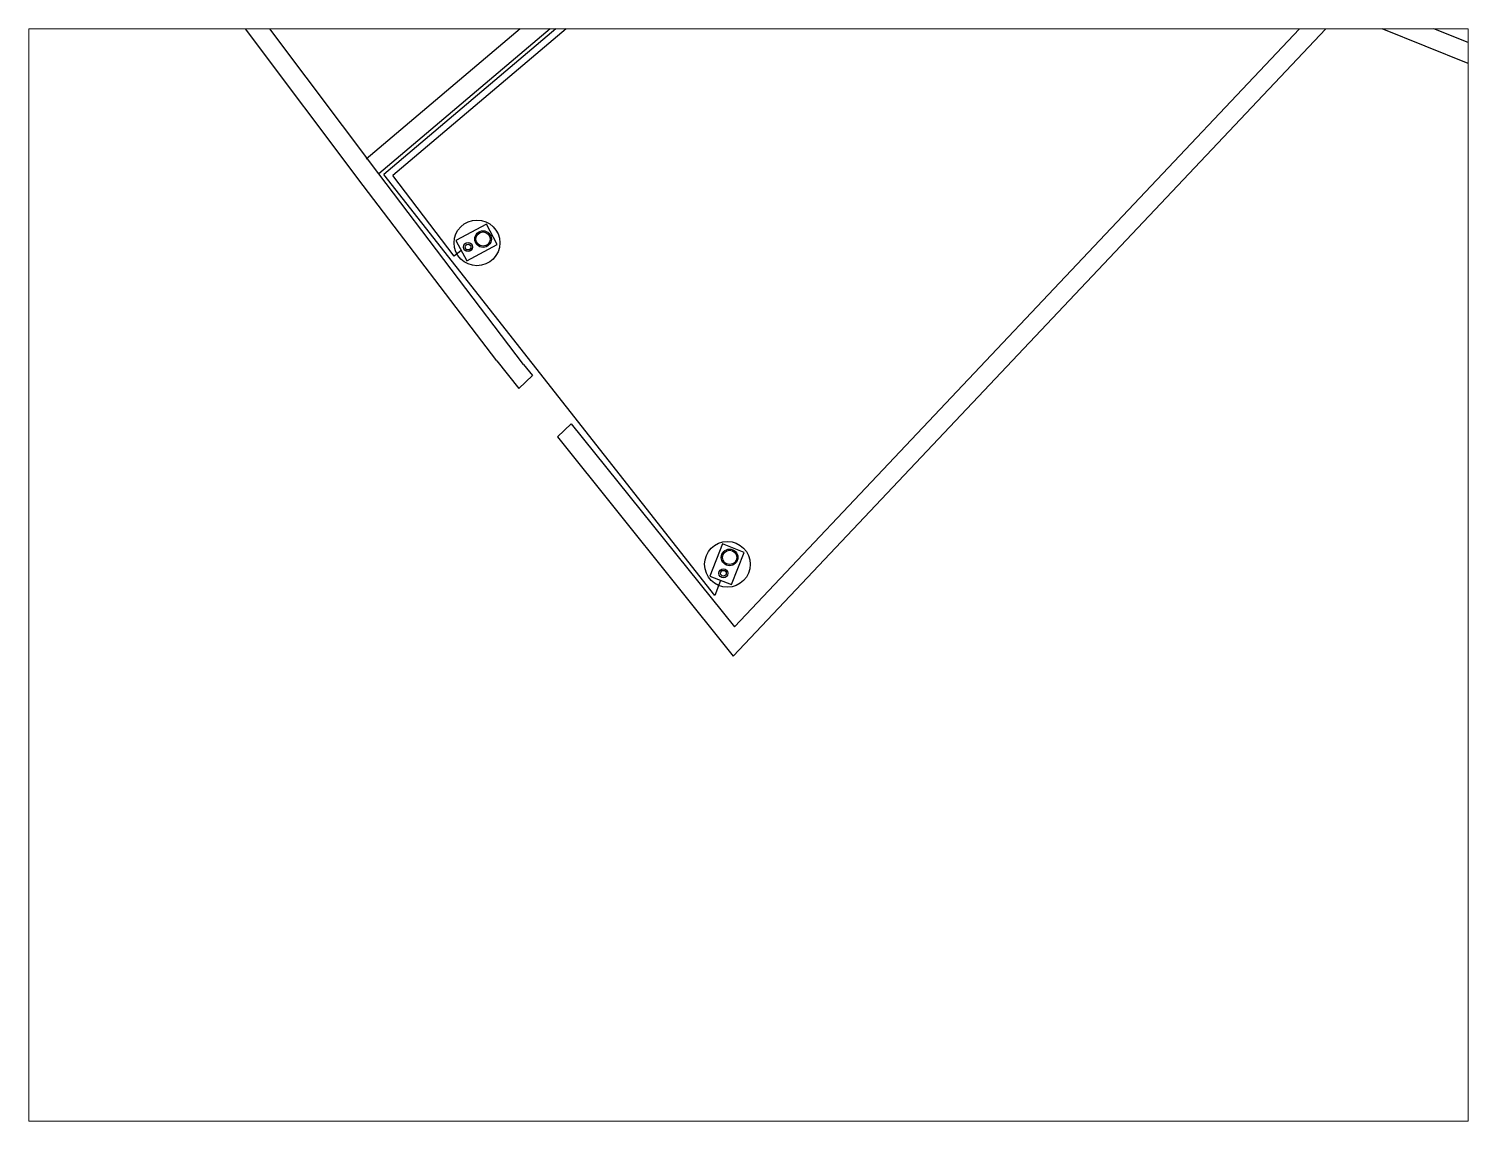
# Paper-space layout 'Layout1' of a CAD drawing. Header units: millimetres. Extents: x 26 to 231, y 20 to 176.
# The model-space entities are those that its viewports show. They can reach past a viewport. Long polylines and large blocks are cut down to what shows.
import ezdxf

# ---------------------------------------------------------------- set-up
doc = ezdxf.new("R2010")
doc.units = ezdxf.units.MM
doc.layers.add('LINE_LEFT', color=2, linetype='Continuous', plot=False)
doc.layers.add('Line_RIGHT', color=1, linetype='Continuous')

# ---------------------------------------------------------------- blocks, each defined once
blk = doc.blocks.new('*U4')
at = {"color": 0, "linetype": 'Continuous'}
for p, q in [((-0.16, 0.205), (-0.16, -0.274)), ((0.16, 0.205), (-0.16, 0.205)), ((0.16, -0.274), (0.16, 0.205)), ((-0.16, -0.274), (0.16, -0.274))]:
    blk.add_line(p, q, dxfattribs=at)
for centre, radius in [((0, 0.099), 0.0622), ((0, 0.099), 0.0399), ((0, -0.137), 0.115), ((0, -0.137), 0.0983)]:
    blk.add_circle(centre, radius, dxfattribs=at)
blk = doc.blocks.new('*U5')
at = {"color": 0, "linetype": 'Continuous'}
for p, q in [((-0.16, 0.205), (-0.16, -0.274)), ((0.16, 0.205), (-0.16, 0.205)), ((0.16, -0.274), (0.16, 0.205)), ((-0.16, -0.274), (0.16, -0.274))]:
    blk.add_line(p, q, dxfattribs=at)
for centre, radius in [((0, 0.099), 0.0622), ((0, 0.099), 0.0399), ((0, -0.137), 0.115), ((0, -0.137), 0.0983)]:
    blk.add_circle(centre, radius, dxfattribs=at)

msp = doc.modelspace()

# ---------------------------------------------------------------- linework, layer by layer
for p, q in [((325, 2091.9), (-122.3, 2688)), ((350.6, 2111.2), (-77.4, 2681.6)), ((774.1, 2511.6), (329.9, 2135.6)), ((806, 2496.7), (350.6, 2111.2)), ((940.3, 1360.6), (1938.6, 2416.9)), ((2449.2, 2211.3), (1938.6, 2416.9)), ((938.3, 1312), (1946.9, 2379)), ((2466.8, 2169.7), (1946.9, 2379)), ((590.9, 1795.5), (350.6, 2111.2)), ((546.3, 1801.2), (325, 2091.9)), ((546.3, 1801.2), (583.1, 1755.3)), ((590.6, 1795.3), (605.4, 1776.9)), ((583.1, 1755.3), (605.4, 1776.9)), ((647.3, 1675.4), (669.7, 1697)), ((669.7, 1697), (940.3, 1360.6)), ((647.3, 1675.4), (938.3, 1312))]:
    msp.add_line(p, q)
at = {"layer": 'LINE_LEFT'}
for p, q in [((823, 2488.7), (374, 2108.6)), ((475.7, 1975), (374, 2108.6)), ((487.6, 1984.1), (475.7, 1975))]:
    msp.add_line(p, q, dxfattribs=at)
msp.add_circle((513.5, 1997), 37.9, dxfattribs=at)
at = {"layer": 'Line_RIGHT'}
for p, q in [((812.1, 2493.8), (359, 2110.2)), ((907.8, 1412.6), (359, 2110.2)), ((917.5, 1437.4), (907.8, 1412.6))]:
    msp.add_line(p, q, dxfattribs=at)
msp.add_circle((928.8, 1464.1), 37.9, dxfattribs=at)

# ---------------------------------------------------------------- block references
at = {"layer": 'LINE_LEFT', "linetype": 'Continuous', "xscale": 119.8649762896382, "yscale": 119.8649762896382, "zscale": 119.8649762896382, "rotation": 118.0999483707428}
msp.add_blockref('*U4', (509.2, 1995.6), dxfattribs=at)
at = {"layer": 'Line_RIGHT', "linetype": 'Continuous', "xscale": 119.8649762896382, "yscale": 119.8649762896382, "zscale": 119.8649762896382, "rotation": 158.6012187131359}
msp.add_blockref('*U5', (926.5, 1460.3), dxfattribs=at)

psp = doc.layouts.get("Layout1")

# ---------------------------------------------------------------- viewports
at = {"layer": '0'}
psp.add_viewport(center=(128.5, 97.5), size=(205.6, 156), view_center_point=(963.76, 1446.41), view_height=1810.9118, dxfattribs=at)

doc.saveas('drawing.dxf')
